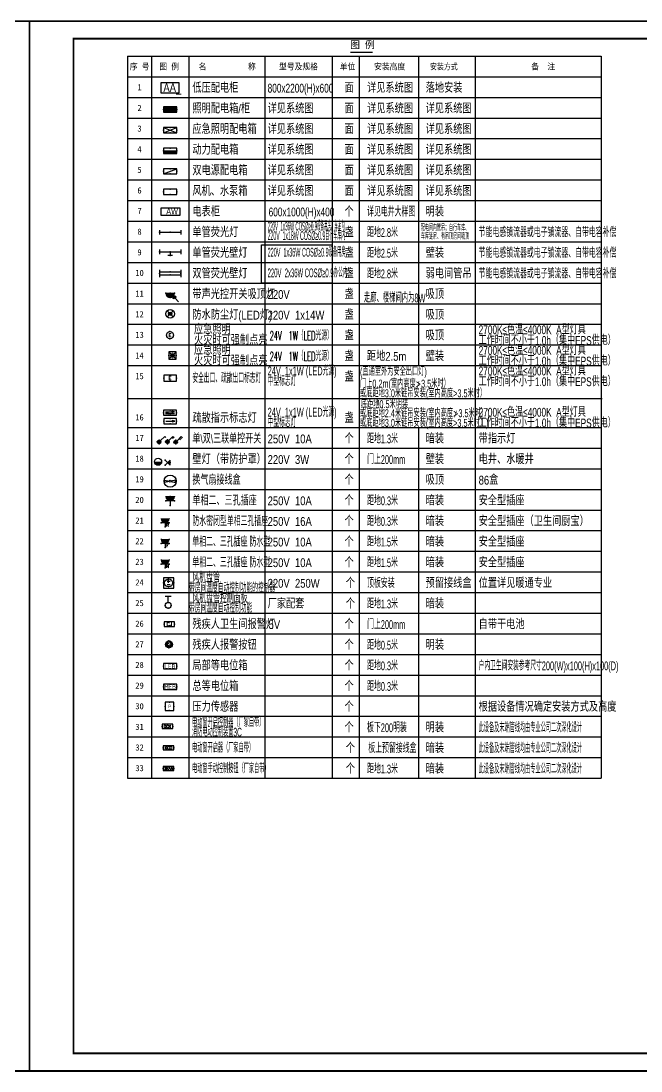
# Model space of a CAD drawing. Extents: x -127004 to 341119, y -13158 to 456864.
# Drawn here: x -43379 to -8279, y 397464 to 456864 of the extents above; entities that cross this region are included whole.
import ezdxf
from ezdxf.enums import TextEntityAlignment as Align

# ---------------------------------------------------------------- set-up
doc = ezdxf.new("R2010")
doc.units = 0
doc.header["$LTSCALE"] = 1000
doc.layers.get('0').update_dxf_attribs({"linetype": 'CONTINUOUS'})
for name, color, linetype in [('BG-TEXT', 7, 'CONTINUOUS'), ('DIM-箱柜', 3, 'CONTINUOUS'), ('DIM_SYMB', 3, 'CONTINUOUS'), ('EQUIP-动力', 3, 'CONTINUOUS'), ('EQUIP-插座', 3, 'CONTINUOUS'), ('EQUIP-消防', 3, 'CONTINUOUS'), ('EQUIP-照明', 3, 'CONTINUOUS'), ('EQUIP-箱柜', 3, 'CONTINUOUS'), ('TEL_TEXT', 3, 'CONTINUOUS'), ('TEL_TITLE', 7, 'CONTINUOUS'), ('WIRE-3', 7, 'CONTINUOUS'), ('内审意见修改', 2, 'CONTINUOUS')]:
    doc.layers.add(name, color=color, linetype=linetype)
doc.layers.add('内审要求修改2.10', color=6, linetype='CONTINUOUS', plot=False)
doc.layers.add('复审意见修改2018.5.25', color=4, linetype='CONTINUOUS', plot=False)
doc.styles.add('_COMPLEX', font='ros.shx', dxfattribs={"width": 0.6, "bigfont": 'jd.shx'})
doc.styles.add('_HZTXT', font='ROMANS2', dxfattribs={"width": 0.8, "bigfont": 'HZDF2'})
doc.styles.add('_HZXY', font='ros.shx', dxfattribs={"width": 0.7, "bigfont": 'jd.shx'})
doc.styles.add('_TCH_LABEL', font='COMPLEX', dxfattribs={"bigfont": 'GBCBIG'})
doc.styles.add('_TEL_DIM', font='ROMANS2', dxfattribs={"width": 0.8, "height": 3.5, "bigfont": 'HZDF2'})
doc.styles.add('COMPLEX', font='COMPLEX')
doc.styles.add('ST', font='', dxfattribs={"width": 0.7})
doc.styles.get("Standard").update_dxf_attribs({"font": 'GBENOR', "bigfont": 'GBCBIG'})
doc.styles.add('华文细黑', font='STXIHEI.TTF')
doc.styles.get('ST').set_extended_font_data('SimSun')

# ---------------------------------------------------------------- blocks, each defined once
blk = doc.blocks.new('SADF AGF AERG AER GER')
at = {"layer": 'DIM-箱柜'}
blk.add_lwpolyline([(-462150, -1228514), (-378050, -1228514), (-378050, -1287914), (-462150, -1287914)], close=True, dxfattribs=at)
blk = doc.blocks.new('A$C6873132B')
at = {"layer": 'DIM-箱柜'}
blk.add_blockref('SADF AGF AERG AER GER', (378050, 1287914), dxfattribs=at)
blk = doc.blocks.new('$equip$00002700')
for p, q in [((-0.75, 0.6), (-0.75, 0)), ((0.75, 0.6), (-0.75, 0.6)), ((-0.75, 0), (0.75, 0)), ((0.75, 0), (0.75, 0.6))]:
    blk.add_line(p, q)
at = {"const_width": 0.04}
blk.add_lwpolyline([(-0.75, 0.6), (-0.75, 0), (0.75, 0), (0.75, 0.6), (-0.75, 0.6), (-0.75, 0)], dxfattribs=at)
for p in [(-0.75, 0.3), (0, 0.6), (0, 0), (0.75, 0.3)]:
    blk.add_point(p)
at = {"color": 7}
blk.add_attdef('$TEXT$', text='', height=0.5, dxfattribs=at).set_placement((0, 0.3), align=Align.MIDDLE_CENTER)
at = {"color": 7, "style": '_TEL_DIM', "flags": 1}
for tag in ['A', 'REMARK']:
    blk.add_attdef(tag, text='', height=0.00002, dxfattribs=at).set_placement((0, 0), align=Align.MIDDLE_CENTER)
blk = doc.blocks.new('$equip$00002755')
for p, q in [((0.5, 0.5), (-0.5, 0.5)), ((-0.5, 0.5), (-0.5, -0.5)), ((0.5, -0.5), (0.5, 0.5)), ((-0.5, -0.5), (0.5, -0.5))]:
    blk.add_line(p, q)
at = {"const_width": 0.04}
blk.add_lwpolyline([(-0.5, 0.5), (0.5, 0.5), (0.5, -0.5), (-0.5, -0.5), (-0.5, 0.5), (0.5, 0.5)], dxfattribs=at)
for p in [(-0.5, 0), (0, 0.5), (0.5, 0), (-0.03, -0.5)]:
    blk.add_point(p)
at = {"color": 7}
blk.add_attdef('$TEXT$', text='', height=0.4, dxfattribs=at).set_placement((0.03, -0.01), align=Align.MIDDLE_CENTER)
at = {"color": 7, "flags": 1}
for tag, height, p in [('A', 0.00002, (0, 0)), ('B', 0.4, (0.75, -0.25))]:
    blk.add_attdef(tag, text='', height=height, dxfattribs=at).set_placement(p, align=Align.MIDDLE_CENTER)
blk = doc.blocks.new('*X6')
at = {"color": 0}
for p, q in [((-250, 33), (-83, 200)), ((-250, 68), (-118, 200)), ((-250, 104), (-154, 200)), ((-250, 139), (-189, 200)), ((-250, 174), (-224, 200)), ((-247, 0), (-47, 200)), ((-212, 0), (-12, 200)), ((-177, 0), (23, 200)), ((-141, 0), (59, 200)), ((-106, 0), (94, 200)), ((-71, 0), (129, 200)), ((-35, 0), (165, 200)), ((0, 0), (200, 200)), ((35, 0), (235, 200)), ((71, 0), (250, 179)), ((106, 0), (250, 144)), ((141, 0), (250, 109)), ((177, 0), (250, 73)), ((212, 0), (250, 38)), ((247, 0), (250, 3))]:
    blk.add_line(p, q, dxfattribs=at)
blk = doc.blocks.new('$equip$00001421')
for p, q in [((0.75, 0.6), (-0.75, 0.6)), ((-0.75, 0.6), (-0.75, 0)), ((-0.75, 0), (0.75, 0)), ((0.75, 0), (0.75, 0.6))]:
    blk.add_line(p, q)
at = {"const_width": 0.6}
blk.add_lwpolyline([(-0.75, 0.3), (0.75, 0.3)], dxfattribs=at)
for p in [(-0.75, 0.3), (0, 0.6), (0, 0), (0.75, 0.3)]:
    blk.add_point(p)
at = {"xscale": 0.00300000000061118, "yscale": 0.00300000000061118, "zscale": 0.00300000000061118}
blk.add_blockref('*X6', (0, 0), dxfattribs=at)
at = {"style": '_TCH_LABEL', "flags": 9}
blk.add_attdef('A', (0, 0), '', height=0.00002, dxfattribs=at)
blk = doc.blocks.new('$equip$00001424')
for p, q in [((-0.75, 0), (0.75, 0.6)), ((-0.75, 0.6), (0.75, 0)), ((0.75, 0.6), (-0.75, 0.6)), ((-0.75, 0.6), (-0.75, 0)), ((-0.75, 0), (0.75, 0)), ((0.75, 0), (0.75, 0.6))]:
    blk.add_line(p, q)
for p in [(-0.75, 0.3), (0, 0.6), (0, 0), (0.75, 0.3)]:
    blk.add_point(p)
at = {"style": '_TCH_LABEL', "flags": 9}
blk.add_attdef('A', (0, 0), '', height=0.00002, dxfattribs=at)
blk = doc.blocks.new('*X4')
at = {"color": 0}
for p, q in [((-250, 33), (-183, 100)), ((-250, 68), (-218, 100)), ((-247, 0), (-147, 100)), ((-212, 0), (-112, 100)), ((-177, 0), (-77, 100)), ((-141, 0), (-41, 100)), ((-106, 0), (-6, 100)), ((-71, 0), (29, 100)), ((-35, 0), (65, 100)), ((0, 0), (100, 100)), ((35, 0), (135, 100)), ((71, 0), (171, 100)), ((106, 0), (206, 100)), ((141, 0), (241, 100)), ((177, 0), (250, 73)), ((212, 0), (250, 38)), ((247, 0), (250, 3))]:
    blk.add_line(p, q, dxfattribs=at)
blk = doc.blocks.new('$equip$00001414')
for p, q in [((0.75, 0.6), (-0.75, 0.6)), ((-0.75, 0.6), (-0.75, 0)), ((-0.75, 0.3), (0.75, 0.3)), ((-0.75, 0), (0.75, 0)), ((0.75, 0), (0.75, 0.6))]:
    blk.add_line(p, q)
at = {"const_width": 0.3}
blk.add_lwpolyline([(-0.75, 0.15), (0.75, 0.15)], dxfattribs=at)
for p in [(-0.75, 0.3), (0, 0.6), (0, 0), (0.75, 0.3)]:
    blk.add_point(p)
at = {"xscale": 0.00300000000061118, "yscale": 0.00300000000061118, "zscale": 0.00300000000061118}
blk.add_blockref('*X4', (0, 0), dxfattribs=at)
at = {"style": '_TCH_LABEL', "flags": 9}
blk.add_attdef('A', (0, 0), '', height=0.00002, dxfattribs=at)
blk = doc.blocks.new('$equip$00001416')
for p, q in [((0.75, 0.6), (-0.75, 0.6)), ((-0.75, 0), (0.75, 0.6)), ((-0.75, 0.6), (-0.75, 0)), ((-0.75, 0), (0.75, 0)), ((0.75, 0), (0.75, 0.6))]:
    blk.add_line(p, q)
for p in [(-0.75, 0.3), (0, 0.6), (0, 0), (0.75, 0.3)]:
    blk.add_point(p)
at = {"style": '_TCH_LABEL', "flags": 9}
blk.add_attdef('A', (0, 0), '', height=0.00002, dxfattribs=at)
blk = doc.blocks.new('$equip$00001413')
for p, q in [((0.75, 0.6), (-0.75, 0.6)), ((-0.75, 0.6), (-0.75, 0)), ((-0.75, 0), (0.75, 0)), ((0.75, 0), (0.75, 0.6))]:
    blk.add_line(p, q)
for p in [(-0.75, 0.3), (0, 0.6), (0, 0), (0.75, 0.3)]:
    blk.add_point(p)
at = {"style": '_TCH_LABEL', "flags": 9}
blk.add_attdef('A', (0, 0), '', height=0.00002, dxfattribs=at)
blk = doc.blocks.new('$equip$00001164')
for p, q in [((-1.2, 0.66), (-1.2, 0.16)), ((-1.2, 0.41), (1.2, 0.41)), ((0, 0.41), (0, 0)), ((0, 0), (0, 0)), ((1.2, 0.66), (1.2, 0.16))]:
    blk.add_line(p, q)
at = {"const_width": 0.14}
for points in [[(-1.2, 0.41), (1.2, 0.41)], [(-0.28, 0), (0.28, 0)]]:
    blk.add_lwpolyline(points, dxfattribs=at)
for p in [(-1.2, 0.41), (0, 0.41), (0, 0), (1.2, 0.41)]:
    blk.add_point(p)
at = {"flags": 9}
blk.add_attdef('A', (0, 0), '', height=0.00002, dxfattribs=at)
blk = doc.blocks.new('$equip$00001149')
for p, q in [((-0.35, 0.35), (0.35, -0.35)), ((0.35, 0.35), (-0.35, -0.35))]:
    blk.add_line(p, q)
for radius in [0.5, 0.2]:
    blk.add_circle((0, 0), radius)
for points in [[(-0.17, 0.1), (0.17, 0.1), (-0.2, 0), (0.2, 0)], [(-0.17, -0.1), (0.17, -0.1), (-0.2, 0), (0.2, 0)], [(-0.1, 0.17), (0.1, 0.17), (-0.17, 0.1), (0.17, 0.1)], [(0, 0.2), (0, 0.2), (-0.1, 0.17), (0.1, 0.17)], [(-0.1, -0.17), (0.1, -0.17), (-0.17, -0.1), (0.17, -0.1)], [(0, -0.2), (0, -0.2), (-0.1, -0.17), (0.1, -0.17)]]:
    blk.add_solid(points)
at = {"flags": 9}
blk.add_attdef('A', (0, 0), '', height=0.00002, dxfattribs=at)
blk = doc.blocks.new('$equip$00002534')
for p, q in [((-0.72, 0.66), (-0.72, 0)), ((0.72, 0.66), (-0.72, 0.66)), ((-0.72, 0), (0.72, 0)), ((0.72, 0), (0.72, 0.66))]:
    blk.add_line(p, q)
at = {"const_width": 0.04}
blk.add_lwpolyline([(-0.72, 0.66), (-0.72, 0), (0.72, 0), (0.72, 0.66), (-0.72, 0.66), (-0.72, 0)], dxfattribs=at)
for p in [(-0.72, 0.33), (0, 0.66), (0, 0), (0.72, 0.33)]:
    blk.add_point(p)
at = {"color": 7, "style": '_TEL_DIM'}
blk.add_attdef('$TEXT$', text='', height=0.4, dxfattribs=at).set_placement((0, 0.33), align=Align.MIDDLE_CENTER)
at = {"color": 7, "style": '_TEL_DIM', "flags": 1}
blk.add_attdef('A', text='', height=0.00002, dxfattribs=at).set_placement((0, 0), align=Align.MIDDLE_CENTER)
blk = doc.blocks.new('$equip$00002540')
blk.add_hatch(color=256).paths.add_polyline_path([(0.24, 0.37), (0.24, 0.23), (0.53, 0.3)])
for p, q in [((-0.72, 0.6), (-0.72, 0)), ((0.72, 0.6), (-0.72, 0.6)), ((-0.72, 0), (0.72, 0)), ((0.24, 0.37), (0.24, 0.23)), ((0.53, 0.3), (0.24, 0.37)), ((0.24, 0.23), (0.53, 0.3)), ((0.72, 0), (0.72, 0.6))]:
    blk.add_line(p, q)
at = {"color": 7}
blk.add_line((-0.48, 0.3), (0.48, 0.3), dxfattribs=at)
at = {"const_width": 0.04}
blk.add_lwpolyline([(-0.72, 0.6), (-0.72, 0), (0.72, 0), (0.72, 0.6), (-0.72, 0.6), (-0.72, 0)], dxfattribs=at)
for p in [(-0.72, 0.3), (0, 0.6), (0, 0), (0.72, 0.3)]:
    blk.add_point(p)
at = {"color": 7, "style": '_TEL_DIM', "flags": 1}
blk.add_attdef('A', text='', height=0.00002, dxfattribs=at).set_placement((0, 0), align=Align.MIDDLE_CENTER)
blk = doc.blocks.new('$equip$00001964')
for p, q in [((0.15, 0.36), (0.62, 0.83)), ((0.4, 0.61), (0.54, 0.47)), ((0.51, 0.72), (0.65, 0.58)), ((0.62, 0.83), (0.77, 0.69))]:
    blk.add_line(p, q)
blk.add_circle((0, 0.21), 0.208)
for p in [(-0.21, 0.21), (0, 0.42), (0, 0), (0.21, 0.21)]:
    blk.add_point(p)
for points in [[(-0.18, 0.31), (0.18, 0.31), (-0.21, 0.21), (0.21, 0.21)], [(-0.18, 0.1), (0.18, 0.1), (-0.21, 0.21), (0.21, 0.21)], [(-0.1, 0.39), (0.1, 0.39), (-0.18, 0.31), (0.18, 0.31)], [(-0.1, 0.03), (0.1, 0.03), (-0.18, 0.1), (0.18, 0.1)], [(0, 0.42), (0, 0.42), (-0.1, 0.39), (0.1, 0.39)], [(0, 0), (0, 0), (-0.1, 0.03), (0.1, 0.03)]]:
    blk.add_solid(points)
at = {"layer": 'TEL_TEXT', "style": '_TEL_DIM', "flags": 1}
blk.add_attdef('A', text='', height=0.00002, dxfattribs=at).set_placement((0, 0), align=Align.MIDDLE_CENTER)
blk = doc.blocks.new('$equip$00001304')
for p, q in [((-0.62, -0.13), (-0.62, 0.13)), ((-0.62, 0.13), (-0.1, 0.02)), ((0.62, 0.13), (0.1, 0.02)), ((0.62, -0.13), (0.62, 0.13)), ((-0.1, -0.02), (-0.62, -0.13)), ((0.1, -0.02), (0.62, -0.13))]:
    blk.add_line(p, q)
for radius in [0.688, 0.104]:
    blk.add_circle((0, 0), radius)
at = {"flags": 9}
blk.add_attdef('A', (0, 0), '', height=0.00002, dxfattribs=at)
blk = doc.blocks.new('_LINKPT1')
blk.add_line((0, 0), (0, 0))
blk = doc.blocks.new('M_Z0')
for p, q in [((0.75, 0.6), (-0.75, 0.6)), ((-0.75, 0.6), (-0.75, 0)), ((-0.75, 0), (0.75, 0)), ((0.75, 0), (0.75, 0.6))]:
    blk.add_line(p, q)
for p in [(-0.75, 0.3), (0, 0.6), (0, 0), (0.75, 0.3)]:
    blk.add_blockref('_LINKPT1', p)
at = {"width": 0.8, "flags": 9}
blk.add_attdef('A', (0, 0), '', height=0.00003, dxfattribs=at)
blk = doc.blocks.new('$equip$00001160')
for p, q in [((-1.2, 0.42), (-1.2, -0.42)), ((-1.2, 0.17), (1.2, 0.17)), ((1.2, 0.42), (1.2, -0.42)), ((-1.2, -0.17), (1.2, -0.17))]:
    blk.add_line(p, q)
at = {"const_width": 0.1}
for points in [[(-1.2, 0.17), (1.2, 0.17)], [(-1.2, -0.17), (1.2, -0.17)]]:
    blk.add_lwpolyline(points, dxfattribs=at)
at = {"layer": 'EQUIP-照明'}
for p in [(-1.2, 0), (0, 0.17), (1.2, 0), (0, -0.17)]:
    blk.add_point(p, dxfattribs=at)
at = {"layer": 'EQUIP-照明', "flags": 9}
blk.add_attdef('A', (0, 0), '', height=0.00002, dxfattribs=at)
blk = doc.blocks.new('$equip$00001147')
blk.add_circle((0, 0), 0.5)
at = {"flags": 9}
blk.add_attdef('A', (0, 0), '', height=0.00002, dxfattribs=at)
blk = doc.blocks.new('$equip_U$00000361(HT0578)')
for p in [(-0.5, 0), (0, 0.5), (0.5, 0), (0, -0.5)]:
    blk.add_point(p)
blk.add_blockref('$equip$00001147', (0, 0))
at = {"color": 7, "style": '_TEL_DIM'}
blk.add_attdef('$TEXT$', text='', height=0.5, dxfattribs=at).set_placement((0, 0), align=Align.MIDDLE_CENTER)
at = {"color": 7, "style": '_TEL_DIM', "flags": 1}
for tag in ['A', 'REMARK']:
    blk.add_attdef(tag, text='', height=0.000025, dxfattribs=at).set_placement((0, 0), align=Align.MIDDLE_CENTER)
blk = doc.blocks.new('$equip_U$00000061(HT0578)')
for p, q in [((-0.5, 0), (0.5, 0)), ((0.57, -0.57), (0.96, -0.96))]:
    blk.add_line(p, q)
blk.add_circle((0.46, -0.46), 0.167)
blk.add_arc((0, 0), 0.5, 180, 0)
for p in [(-0.5, 0), (0, 0), (0.5, 0), (0, -0.5)]:
    blk.add_point(p)
for points in [[(0.43, -0.25), (-0.43, -0.25), (0.5, 0), (-0.5, 0)], [(0.25, -0.43), (-0.25, -0.43), (0.43, -0.25), (-0.43, -0.25)], [(0, -0.5), (0, -0.5), (0.25, -0.43), (-0.25, -0.43)], [(0.29, -0.46), (0.29, -0.46), (0.31, -0.37), (0.31, -0.54)], [(0.31, -0.37), (0.31, -0.54), (0.37, -0.31), (0.37, -0.6)], [(0.37, -0.31), (0.37, -0.6), (0.46, -0.29), (0.46, -0.62)], [(0.54, -0.31), (0.54, -0.6), (0.46, -0.29), (0.46, -0.62)], [(0.6, -0.37), (0.6, -0.54), (0.54, -0.31), (0.54, -0.6)], [(0.62, -0.46), (0.62, -0.46), (0.6, -0.37), (0.6, -0.54)]]:
    blk.add_solid(points)
at = {"style": '_TEL_DIM', "flags": 1}
blk.add_attdef('A', text='', height=0.000025, dxfattribs=at).set_placement((0, 0), align=Align.MIDDLE_CENTER)
blk = doc.blocks.new('$equip$00002542')
h = blk.add_hatch(color=256)
h.paths.add_polyline_path([(-0.21, 0.29), (-0.5, 0.22), (-0.21, 0.22)])
h.paths.add_polyline_path([(-0.21, 0.22), (-0.5, 0.22), (-0.21, 0.15)])
h.paths.add_polyline_path([(0.21, 0.47), (0.21, 0.33), (0.5, 0.4)])
for p, q in [((-0.72, 0.6), (-0.72, 0)), ((0.72, 0.6), (-0.72, 0.6)), ((-0.72, 0), (0.72, 0)), ((-0.21, 0.29), (-0.5, 0.22)), ((-0.5, 0.22), (-0.21, 0.15)), ((-0.21, 0.15), (-0.21, 0.29)), ((0.21, 0.47), (0.21, 0.33)), ((0.5, 0.4), (0.21, 0.47)), ((0.21, 0.33), (0.5, 0.4)), ((0.72, 0), (0.72, 0.6))]:
    blk.add_line(p, q)
at = {"color": 7}
for p, q in [((-0.51, 0.4), (0.45, 0.4)), ((-0.5, 0.22), (0.51, 0.22))]:
    blk.add_line(p, q, dxfattribs=at)
blk.add_lwpolyline([(-0.72, 0.6), (-0.72, 0), (0.72, 0), (0.72, 0.6), (-0.72, 0.6), (-0.72, 0)])
for p in [(-0.72, 0.3), (0, 0.6), (0, 0), (0.72, 0.3)]:
    blk.add_point(p)
at = {"color": 7, "style": '_TEL_DIM', "flags": 1}
blk.add_attdef('A', text='', height=0.00002, dxfattribs=at).set_placement((0, 0), align=Align.MIDDLE_CENTER)
blk = doc.blocks.new('$equip$00002604')
blk.add_hatch(color=256).paths.add_polyline_path([(0.27, 0.5, 1), (-0.27, 0.5, 1)])
for p, q in [((-0.43, 0.93), (-0.19, 0.69)), ((-0.43, 0.07), (-0.19, 0.31)), ((0.19, 0.69), (0.43, 0.93)), ((0.19, 0.31), (0.43, 0.07))]:
    blk.add_line(p, q)
at = {"const_width": 0.04}
blk.add_lwpolyline([(-0.5, 1), (-0.5, 0), (0.5, 0), (0.5, 1), (-0.5, 1), (-0.5, 0)], dxfattribs=at)
blk.add_lwpolyline([(-0.5, 1), (-0.5, 0), (0.5, 0), (0.5, 1)], close=True)
blk.add_circle((0, 0.5), 0.275)
for p in [(-0.5, 0.5), (0, 1), (0, 0), (0.5, 0.5)]:
    blk.add_point(p)
at = {"color": 7, "style": '_TEL_DIM', "flags": 1}
blk.add_attdef('A', text='', height=0.000025, dxfattribs=at).set_placement((0, 0), align=Align.MIDDLE_CENTER)
blk = doc.blocks.new('$equip$00001159')
for p, q in [((-1.2, 0.25), (-1.2, -0.25)), ((-1.2, 0), (1.2, 0)), ((1.2, 0.25), (1.2, -0.25))]:
    blk.add_line(p, q)
at = {"const_width": 0.14}
blk.add_lwpolyline([(-1.2, 0), (1.2, 0)], dxfattribs=at)
at = {"layer": 'EQUIP-照明'}
for p in [(-1.2, 0), (0, 0), (1.2, 0)]:
    blk.add_point(p, dxfattribs=at)
at = {"layer": 'EQUIP-照明', "flags": 9}
blk.add_attdef('A', (0, 0), '', height=0.00002, dxfattribs=at)
blk = doc.blocks.new('$equip$00001962')
for p, q in [((0.15, 0.36), (0.63, 0.83)), ((0.63, 0.83), (0.77, 0.69))]:
    blk.add_line(p, q)
blk.add_circle((0, 0.21), 0.208)
for p in [(-0.21, 0.21), (0, 0.42), (0, 0), (0.21, 0.21)]:
    blk.add_point(p)
for points in [[(-0.18, 0.31), (0.18, 0.31), (-0.21, 0.21), (0.21, 0.21)], [(-0.18, 0.1), (0.18, 0.1), (-0.21, 0.21), (0.21, 0.21)], [(-0.1, 0.39), (0.1, 0.39), (-0.18, 0.31), (0.18, 0.31)], [(-0.1, 0.03), (0.1, 0.03), (-0.18, 0.1), (0.18, 0.1)], [(0, 0.42), (0, 0.42), (-0.1, 0.39), (0.1, 0.39)], [(0, 0), (0, 0), (-0.1, 0.03), (0.1, 0.03)]]:
    blk.add_solid(points)
at = {"layer": 'TEL_TEXT', "style": '_TEL_DIM', "flags": 1}
blk.add_attdef('A', text='', height=0.00002, dxfattribs=at).set_placement((0, 0), align=Align.MIDDLE_CENTER)
blk = doc.blocks.new('$equip$00001963')
for p, q in [((0.15, 0.36), (0.62, 0.83)), ((0.51, 0.72), (0.65, 0.58)), ((0.62, 0.83), (0.77, 0.69))]:
    blk.add_line(p, q)
blk.add_circle((0, 0.21), 0.208)
for p in [(-0.21, 0.21), (0, 0.42), (0, 0), (0.21, 0.21)]:
    blk.add_point(p)
for points in [[(-0.18, 0.31), (0.18, 0.31), (-0.21, 0.21), (0.21, 0.21)], [(-0.18, 0.1), (0.18, 0.1), (-0.21, 0.21), (0.21, 0.21)], [(-0.1, 0.39), (0.1, 0.39), (-0.18, 0.31), (0.18, 0.31)], [(-0.1, 0.03), (0.1, 0.03), (-0.18, 0.1), (0.18, 0.1)], [(0, 0.42), (0, 0.42), (-0.1, 0.39), (0.1, 0.39)], [(0, 0), (0, 0), (-0.1, 0.03), (0.1, 0.03)]]:
    blk.add_solid(points)
at = {"layer": 'TEL_TEXT', "style": '_TEL_DIM', "flags": 1}
blk.add_attdef('A', text='', height=0.00002, dxfattribs=at).set_placement((0, 0), align=Align.MIDDLE_CENTER)
blk = doc.blocks.new('$equip$00001237')
for p, q in [((-0.5, 1.05), (-0.5, 1)), ((-0.5, 1), (0.5, 1)), ((0.5, 0.5), (-0.5, 0.5)), ((0, 0.5), (0, 0)), ((0.5, 1.05), (0.5, 1))]:
    blk.add_line(p, q)
blk.add_arc((0, 1), 0.5, 180, 0)
for p in [(-0.5, 0.5), (0, 1), (0, 0), (0.5, 0.5)]:
    blk.add_point(p)
for points in [[(0.43, 0.75), (-0.43, 0.75), (0.5, 1), (-0.5, 1)], [(0.25, 0.57), (-0.25, 0.57), (0.43, 0.75), (-0.43, 0.75)], [(0, 0.5), (0, 0.5), (0.25, 0.57), (-0.25, 0.57)]]:
    blk.add_solid(points)
at = {"flags": 9}
blk.add_attdef('A', (0, 0), '', height=0.00002, dxfattribs=at)
blk = doc.blocks.new('$equip_U$00000198(HT0578)')
for p, q in [((0.72, 0.66), (-0.72, 0.66)), ((-0.72, 0.66), (-0.72, 0)), ((-0.72, 0), (0.72, 0)), ((0.72, 0), (0.72, 0.66))]:
    blk.add_line(p, q)
for p in [(-0.72, 0.33), (0, 0.66), (0, 0), (0.72, 0.33)]:
    blk.add_point(p)
at = {"style": 'COMPLEX'}
blk.add_text('CJ', height=0.5, dxfattribs=at).set_placement((-0.39, 0.08))
at = {"color": 7, "style": '_TEL_DIM', "flags": 1}
blk.add_attdef('A', text='', height=0.000025, dxfattribs=at).set_placement((0, 0), align=Align.MIDDLE_CENTER)
blk = doc.blocks.new('$equip$00001231')
for radius in [0.5, 0.35]:
    blk.add_circle((0, 0), radius)
at = {"layer": 'EQUIP-照明', "flags": 9}
blk.add_attdef('A', (0, 0), '', height=0.00002, dxfattribs=at)
blk = doc.blocks.new('$equip_U$00000199(HT0578)')
for p in [(-0.5, 0.5), (0, 1), (0, 0), (0.5, 0.5)]:
    blk.add_point(p)
blk.add_blockref('$equip$00001231', (0, 0.5))
at = {"color": 7, "style": '_TEL_DIM'}
blk.add_attdef('$TEXT$', text='', height=0.3, dxfattribs=at).set_placement((0, 0.49), align=Align.MIDDLE_CENTER)
at = {"color": 7, "style": '_TEL_DIM', "flags": 1}
blk.add_attdef('A', text='', height=0.000025, dxfattribs=at).set_placement((0, 0), align=Align.MIDDLE_CENTER)
blk = doc.blocks.new('$equip$00001154')
for p, q in [((-0.28, 0.57), (0.28, 0)), ((-0.28, 0), (0.28, 0.57)), ((-0.28, 0), (0.28, 0))]:
    blk.add_line(p, q)
for p in [(-0.28, 0.57), (0, 0.28), (0, 0), (0.28, 0.57)]:
    blk.add_point(p)
blk.add_solid([(0.28, 0), (0, 0.28), (-0.28, 0)])
at = {"flags": 9}
blk.add_attdef('A', (0, 0), '', height=0.00002, dxfattribs=at)
blk = doc.blocks.new('$equip$00001764')
for p, q in [((-0.5, 1.05), (-0.5, 1)), ((-0.5, 1), (0.5, 1)), ((0.5, 0.5), (-0.5, 0.5)), ((0, 0.5), (0, 0)), ((0.5, 1.05), (0.5, 1))]:
    blk.add_line(p, q)
blk.add_arc((0, 1), 0.5, 180, 0)
for p in [(-0.5, 0.5), (0, 0), (0.5, 0.5)]:
    blk.add_point(p)
for points in [[(0.43, 0.75), (-0.43, 0.75), (0.5, 1), (-0.5, 1)], [(0.25, 0.57), (-0.25, 0.57), (0.43, 0.75), (-0.43, 0.75)], [(0, 0.5), (0, 0.5), (0.25, 0.57), (-0.25, 0.57)]]:
    blk.add_solid(points)
at = {"color": 7, "style": '_TEL_DIM'}
blk.add_attdef('$TEXT$', text='', height=0.4, dxfattribs=at).set_placement((0.3, 0.21), align=Align.MIDDLE_CENTER)
at = {"color": 7, "style": '_TEL_DIM', "flags": 1}
blk.add_attdef('A', text='', height=0.00002, dxfattribs=at).set_placement((0, 0), align=Align.MIDDLE_CENTER)
blk = doc.blocks.new('$equip$00001344')
for p, q in [((0.65, 0.65), (-0.65, 0.65)), ((-0.65, 0.65), (-0.65, -0.65)), ((-0.2, 0.2), (0.2, 0.2)), ((0, 0), (0, 0.4)), ((0.65, -0.65), (0.65, 0.65)), ((-0.65, -0.65), (0.65, -0.65)), ((-0.2, -0.2), (0.2, -0.2))]:
    blk.add_line(p, q)
blk.add_circle((0, 0), 0.5)
for p in [(-0.65, 0), (0, 0.65), (0.65, 0), (0, -0.65)]:
    blk.add_point(p)
at = {"flags": 9}
blk.add_attdef('A', (0, 0), '', height=0.00002, dxfattribs=at)
blk = doc.blocks.new('$equip$00002672')
for p, q in [((0.222, 0.889), (-0.222, 0.889)), ((0, 0.444), (0, 0.889))]:
    blk.add_line(p, q)
blk.add_circle((0, 0.222), 0.222)
for p in [(0, 0.889), (-0.222, 0.222), (0, 0), (0.222, 0.222)]:
    blk.add_point(p)
at = {"color": 7, "style": '_TEL_DIM', "flags": 1}
for tag in ['A', 'REMARK']:
    blk.add_attdef(tag, text='', height=0.00002, dxfattribs=at).set_placement((0, 0), align=Align.MIDDLE_CENTER)
blk = doc.blocks.new('$equip$00001816')
for p, q in [((0.75, 0.6), (-0.75, 0.6)), ((-0.75, 0.6), (-0.75, 0)), ((-0.75, 0), (0.75, 0)), ((0.75, 0), (0.75, 0.6))]:
    blk.add_line(p, q)
for p in [(-0.75, 0.3), (0, 0.6), (0, 0), (0.75, 0.3)]:
    blk.add_point(p)
at = {"color": 7, "style": '_TEL_DIM'}
blk.add_attdef('$TEXT$', text='', height=0.4, dxfattribs=at).set_placement((0, 0.3), align=Align.MIDDLE_CENTER)
at = {"color": 7, "style": '_TEL_DIM', "flags": 1}
blk.add_attdef('A', text='', height=0.00002, dxfattribs=at).set_placement((0, 0), align=Align.MIDDLE_CENTER)
blk = doc.blocks.new('$equip$00001151')
blk.add_circle((0, 0.5), 0.5)
for points in [[(0.43, 0.25), (-0.43, 0.25), (0.5, 0.5), (-0.5, 0.5)], [(0.25, 0.07), (-0.25, 0.07), (0.43, 0.25), (-0.43, 0.25)], [(0, 0), (0, 0), (0.25, 0.07), (-0.25, 0.07)]]:
    blk.add_solid(points)
at = {"flags": 9}
blk.add_attdef('A', (0, 0), '', height=0.00002, dxfattribs=at)

msp = doc.modelspace()

# ---------------------------------------------------------------- linework, layer by layer
at = {"layer": 'DIM_SYMB', "const_width": 70}
msp.add_lwpolyline([(-24742, 455094), (-23469, 455094)], dxfattribs=at)
at = {"layer": 'EQUIP-箱柜'}
msp.add_lwpolyline([(-35435, 452777), (-35435, 453377), (-34435, 453377), (-34435, 452777)], close=True, dxfattribs=at)
at = {"layer": 'TEL_TITLE'}
for points in [[(-127004, 397464), (-42904, 397464), (-42904, 456864), (-127004, 456864)], [(-42904, 397464), (41196, 397464), (41196, 456864), (-42904, 456864)]]:
    msp.add_lwpolyline(points, close=True, dxfattribs=at)
at = {"layer": 'TEL_TITLE', "const_width": 100}
msp.add_lwpolyline([(-40404, 398464), (40196, 398464), (40196, 455864), (-40404, 455864)], close=True, dxfattribs=at)
at = {"layer": 'WIRE-3', "color": 0}
for p, q in [((-37357, 454878), (-10532, 454878)), ((-37357, 454878), (-37357, 414028)), ((-35996, 454878), (-35996, 414028)), ((-33886, 454878), (-33886, 414028)), ((-29570, 454878), (-29570, 414028)), ((-25763, 454878), (-25763, 414028)), ((-24238, 454878), (-24238, 414028)), ((-20882, 454878), (-20882, 437371)), ((-17666, 454878), (-17666, 414028)), ((-10532, 454878), (-10532, 414028)), ((-37357, 453711), (-10532, 453711)), ((-37357, 452544), (-10532, 452544)), ((-37357, 451377), (-10532, 451377)), ((-37357, 450210), (-10532, 450210)), ((-37357, 449042), (-10532, 449042)), ((-37357, 447875), (-10532, 447875)), ((-37357, 446708), (-10532, 446708)), ((-37357, 445541), (-10532, 445541)), ((-37357, 444374), (-10532, 444374)), ((-37357, 443207), (-10532, 443207)), ((-37357, 442040), (-10532, 442040)), ((-37357, 440872), (-10532, 440872)), ((-37357, 439705), (-10532, 439705)), ((-37357, 438538), (-10532, 438538)), ((-37357, 437371), (-10532, 437371)), ((-37308, 435503), (-10483, 435503)), ((-37357, 433870), (-10532, 433870)), ((-20882, 433870), (-20882, 414028)), ((-37357, 432703), (-10532, 432703)), ((-37357, 431535), (-10532, 431535)), ((-37357, 430368), (-10532, 430368)), ((-37357, 429201), (-10532, 429201)), ((-37357, 428034), (-10532, 428034)), ((-37357, 426867), (-10532, 426867)), ((-37357, 425700), (-10532, 425700)), ((-37357, 424533), (-10532, 424533)), ((-37357, 423365), (-10532, 423365)), ((-37357, 422198), (-10532, 422198)), ((-37357, 421031), (-10532, 421031)), ((-37357, 419864), (-10532, 419864)), ((-37357, 418697), (-10532, 418697)), ((-37357, 417530), (-10532, 417530)), ((-37357, 416363), (-10532, 416363)), ((-37357, 415196), (-10532, 415196)), ((-37357, 414028), (-10532, 414028))]:
    msp.add_line(p, q, dxfattribs=at)
at = {"layer": '复审意见修改2018.5.25'}
msp.add_lwpolyline([(-29755, 444200), (-25763, 444200), (-25763, 442040), (-29755, 442040)], close=True, dxfattribs=at)

# ---------------------------------------------------------------- block references
at = {"layer": 'DIM-箱柜'}
for p in [(335145, 1685379), (419245, 1685379)]:
    msp.add_blockref('SADF AGF AERG AER GER', p, dxfattribs=at)
at = {"layer": 'EQUIP-动力'}
for name, p, xscale, yscale, zscale in [('$equip$00001304', (-34935, 430829), 500, 500, 500), ('$equip$00001344', (-35021, 425078), 450, 450, 450)]:
    msp.add_blockref(name, p, dxfattribs=dict(at, xscale=xscale, yscale=yscale, zscale=zscale))
at = {"layer": 'EQUIP-动力', "xscale": 400, "yscale": 400, "zscale": 400}
for p, values in [((-35083, 416837), {'$TEXT$': 'DCK'}), ((-35033, 415626), {'$TEXT$': 'KCQ'}), ((-35033, 414459), {'$TEXT$': 'DKAN'})]:
    msp.add_blockref('$equip$00001816', p, dxfattribs=at).add_auto_attribs(values)
at = {"layer": 'EQUIP-插座', "xscale": 500, "yscale": 500, "zscale": 500}
msp.add_blockref('$equip$00001237', (-34935, 429463), dxfattribs=at)
at = {"layer": 'EQUIP-插座', "xscale": 450, "yscale": 450, "zscale": 450}
for p, values in [((-35219, 428255), {'$TEXT$': 'R'}), ((-35219, 427088), {'$TEXT$': 'F'}), ((-35219, 425920), {'$TEXT$': 'N'})]:
    msp.add_blockref('$equip$00001764', p, dxfattribs=at).add_auto_attribs(values)
at = {"layer": 'EQUIP-消防', "xscale": 480, "yscale": 480, "zscale": 480}
msp.add_blockref('$equip$00002755', (-34973, 418093), dxfattribs=at).add_auto_attribs({'$TEXT$': 'P'})
at = {"layer": 'EQUIP-照明'}
for name, p, xscale, yscale, zscale in [('$equip$00001159', (-34935, 444910), 500, 500, 500), ('$equip$00001164', (-34935, 443602), 500, 500, 500), ('$equip$00001160', (-34935, 442587), 500, 500, 500), ('$equip_U$00000061(HT0578)', (-34935, 441464), 500, 500, 500), ('$equip$00001149', (-34935, 440297), 500, 500, 500), ('$equip$00002604', (-34802, 437743), 400, 400, 400), ('$equip$00002542', (-34943, 434557), 500, 500, 500), ('$equip$00002540', (-34935, 434078), 500, 500, 500), ('$equip$00001962', (-35560, 432951), 500, 500, 500), ('$equip$00001963', (-35087, 432953), 500, 500, 500), ('$equip$00001964', (-34621, 432942), 500, 500, 500), ('$equip$00001151', (-35616, 431729), 400, 400, 400), ('$equip$00002672', (-35045, 423640), 750, 750, 750), ('$equip_U$00000198(HT0578)', (-34982, 422611), 400, 400, 400)]:
    msp.add_blockref(name, p, dxfattribs=dict(at, xscale=xscale, yscale=yscale, zscale=zscale))
for name, p, xscale, yscale, zscale, values in [('$equip_U$00000361(HT0578)', (-34945, 439092), 400, 400, 400, {'$TEXT$': 'E'}), ('$equip$00002534', (-34935, 436498), 500, 500, 500, {'$TEXT$': 'E'}), ('$equip_U$00000199(HT0578)', (-35002, 421398), 400, 400, 400, {'$TEXT$': 'CJ'})]:
    msp.add_blockref(name, p, dxfattribs=dict(at, xscale=xscale, yscale=yscale, zscale=zscale)).add_auto_attribs(values)
at = {"layer": 'EQUIP-照明', "xscale": 500, "yscale": 500, "zscale": 500, "rotation": 90}
msp.add_blockref('$equip$00001154', (-34935, 431879), dxfattribs=at)
at = {"layer": 'EQUIP-箱柜'}
for name, p, xscale, yscale, zscale in [('$equip$00001421', (-34935, 451711), 500, 500, 500), ('$equip$00001424', (-34935, 450544), 500, 500, 500), ('$equip$00001414', (-34935, 449377), 500, 500, 500), ('$equip$00001416', (-34935, 448210), 500, 500, 500), ('$equip$00001413', (-34935, 447043), 500, 500, 500), ('M_Z0', (-34917, 445869), -700, 700, 700)]:
    msp.add_blockref(name, p, dxfattribs=dict(at, xscale=xscale, yscale=yscale, zscale=zscale))
at = {"layer": 'EQUIP-箱柜', "xscale": 500, "yscale": 500, "zscale": 500}
for p, values in [((-34935, 420209), {'$TEXT$': 'LEB'}), ((-34935, 419042), {'$TEXT$': 'MEB'})]:
    msp.add_blockref('$equip$00002700', p, dxfattribs=at).add_auto_attribs(values)
at = {"layer": '内审要求修改2.10'}
for p in [(-42904, 397464), (41196, 397464)]:
    msp.add_blockref('A$C6873132B', p, dxfattribs=at)

# ---------------------------------------------------------------- texts
at = {"layer": 'BG-TEXT', "style": '_HZTXT', "width": 0.5}
for p in [(-29303, 438810), (-29303, 437643)]:
    msp.add_text('24V  1W（LED光源）', height=500, dxfattribs=at).set_placement(p)
at = {"layer": 'DIM_SYMB', "color": 7, "style": '华文细黑'}
msp.add_text('图 例', height=407.8, dxfattribs=at).set_placement((-24742, 455320))
at = {"layer": 'TEL_TEXT', "style": '_HZXY'}
for s, height, width, p in [('AA_', 500, 0.8, (-35318, 452844)), ('低压配电柜', 500, 0.8, (-33676, 452814)), ('800x2200(H)x600', 500, 0.7, (-29416, 452814)), ('面', 500, 0.8, (-25062, 452814)), ('详见系统图', 500, 0.8, (-23787, 452814)), ('落地安装', 500, 0.8, (-20472, 452814)), ('照明配电箱/柜', 500, 0.8, (-33676, 451647)), ('详见系统图', 500, 0.8, (-29416, 451647)), ('面', 500, 0.8, (-25062, 451647)), ('详见系统图', 500, 0.8, (-23787, 451647)), ('详见系统图', 500, 0.8, (-20472, 451647)), ('应急照明配电箱', 500, 0.8, (-33676, 450479)), ('详见系统图', 500, 0.8, (-29416, 450479)), ('面', 500, 0.8, (-25062, 450479)), ('详见系统图', 500, 0.8, (-23787, 450479)), ('详见系统图', 500, 0.8, (-20472, 450479)), ('动力配电箱', 500, 0.8, (-33676, 449312)), ('详见系统图', 500, 0.8, (-29416, 449312)), ('面', 500, 0.8, (-25062, 449312)), ('详见系统图', 500, 0.8, (-23787, 449312)), ('详见系统图', 500, 0.8, (-20472, 449312)), ('双电源配电箱', 500, 0.8, (-33676, 448145)), ('详见系统图', 500, 0.8, (-29416, 448145)), ('面', 500, 0.8, (-25062, 448145)), ('详见系统图', 500, 0.8, (-23787, 448145)), ('详见系统图', 500, 0.8, (-20472, 448145)), ('风机、水泵箱', 500, 0.8, (-33676, 446978)), ('详见系统图', 500, 0.8, (-29416, 446978)), ('面', 500, 0.8, (-25062, 446978)), ('详见系统图', 500, 0.8, (-23787, 446978)), ('详见系统图', 500, 0.8, (-20472, 446978)), ('电表柜', 500, 0.8, (-33676, 445811)), ('600x1000(H)x400', 500, 0.7, (-29360, 445811)), ('个', 500, 0.8, (-25062, 445811)), ('详见电井大样图', 500, 0.6, (-23787, 445811)), ('明装', 500, 0.8, (-20472, 445811)), ('220V  1x36W COS%%C≥0.9设备用房、车库内', 500, 0.3, (-29416, 445008)), ('单管荧光灯', 500, 0.8, (-33676, 444644)), ('220V  1x18W COS%%C≥0.9自行车库内', 500, 0.35, (-29416, 444473)), ('盏', 500, 0.8, (-25062, 444644)), ('距地2.8米', 500, 0.6, (-23787, 444644)), ('配电间内管吊；自行车库、', 350, 0.5, (-20742, 444991)), ('节能电感镇流器或电子镇流器、自带电容补偿', 500, 0.6, (-17471, 444644)), ('车库链吊、有吊顶房间吸顶', 350, 0.5, (-20742, 444510)), ('单管荧光壁灯', 500, 0.8, (-33676, 443477)), ('220V  1x36W COS%%C≥0.9设备用房', 500, 0.37, (-29416, 443533)), ('盏', 500, 0.8, (-25062, 443477)), ('距地2.5米', 500, 0.6, (-23787, 443477)), ('壁装', 500, 0.8, (-20472, 443477)), ('节能电感镇流器或电子镇流器、自带电容补偿', 500, 0.6, (-17471, 443477)), ('双管荧光壁灯', 500, 0.8, (-33676, 442310)), ('220V  2x36W COS%%C≥0.9办公内', 500, 0.4, (-29416, 442366)), ('盏', 500, 0.8, (-25062, 442310)), ('距地2.8米', 500, 0.6, (-23787, 442310)), ('弱电间管吊', 500, 0.8, (-20472, 442310)), ('节能电感镇流器或电子镇流器、自带电容补偿', 500, 0.6, (-17471, 442310)), ('带声光控开关吸顶灯', 500, 0.8, (-33676, 441142)), ('220V ', 500, 0.8, (-29416, 441142)), ('盏', 500, 0.8, (-25062, 441142)), ('走廊、楼梯间内为8W', 500, 0.55, (-23968, 440948)), ('吸顶', 500, 0.8, (-20472, 441142)), ('防水防尘灯(LED灯)', 500, 0.8, (-33676, 439975)), ('220V  1x14W ', 500, 0.8, (-29416, 439975)), ('盏', 500, 0.8, (-25062, 439975)), ('吸顶', 500, 0.8, (-20472, 439975)), ('应急照明', 500, 0.8, (-33585, 439155)), ('2700K≤色温≤4000K  A型灯具', 500, 0.7, (-17471, 439148)), ('盏', 500, 0.8, (-25062, 438808)), ('吸顶', 500, 0.8, (-20472, 438808)), ('工作时间不小于1.0h（集中EPS供电）', 500, 0.7, (-17471, 438542)), ('应急照明', 500, 0.8, (-33585, 437988)), ('2700K≤色温≤4000K  A型灯具', 500, 0.7, (-17471, 437981)), ('盏', 500, 0.8, (-25062, 437641)), (' 距地2.5m', 500, 0.8, (-23941, 437641)), ('壁装', 500, 0.8, (-20472, 437641)), ('工作时间不小于1.0h（集中EPS供电）', 500, 0.7, (-17471, 437375)), ('24V  1x1W (LED光源)', 500, 0.5, (-29416, 436818)), ('(直通室外为安全出口灯)', 450, 0.6, (-24188, 436807)), ('2700K≤色温≤4000K  A型灯具', 500, 0.7, (-17471, 436814)), ('安全出口、疏散出口标志灯', 500, 0.5, (-33676, 436399)), ('中型标志灯', 500, 0.5, (-29416, 436231)), ('盏', 500, 0.8, (-25062, 436474)), ('门上0.2m(室内高度≯3.5米时）', 450, 0.6, (-24188, 436124)), ('工作时间不小于1.0h（集中EPS供电）', 500, 0.7, (-17471, 436208)), ('或底距地3.0米链吊安装(室内高度>3.5米时）', 450, 0.6, (-24188, 435577)), ('底距地0.5米明装', 450, 0.6, (-24141, 434964)), ('24V  1x1W (LED光源)', 500, 0.5, (-29416, 434484)), ('或底距地2.4米链吊安装(室内高度≯3.5米时）)', 450, 0.6, (-24188, 434452)), ('2700K≤色温≤4000K  A型灯具', 500, 0.7, (-17471, 434480)), ('疏散指示标志灯', 500, 0.8, (-33676, 434140)), ('中型标志灯', 500, 0.5, (-29416, 433897)), ('盏', 500, 0.8, (-25062, 434140)), ('或底距地3.0米链吊安装(室内高度>3.5米时）)', 450, 0.6, (-24188, 433904)), ('工作时间不小于1.0h（集中EPS供电）', 500, 0.7, (-17471, 433874)), ('单\\双\\三联单控开关', 500, 0.7, (-33676, 432972)), ('250V  10A', 500, 0.8, (-29416, 432972)), ('个', 500, 0.8, (-25062, 432972)), ('距地1.3米', 500, 0.6, (-23787, 432972)), ('暗装', 500, 0.8, (-20472, 432972)), ('带指示灯', 500, 0.8, (-17471, 432972)), ('壁灯（带防护罩）', 500, 0.8, (-33676, 431805)), ('220V  3W', 500, 0.8, (-29416, 431805)), ('个', 500, 0.8, (-25062, 431805)), ('门上200mm', 500, 0.6, (-23787, 431805)), ('壁装', 500, 0.8, (-20472, 431805)), ('电井、水暖井', 500, 0.8, (-17471, 431805)), ('换气扇接线盒', 500, 0.7, (-33676, 430638)), ('个', 500, 0.8, (-25062, 430638)), ('吸顶', 500, 0.8, (-20472, 430638)), ('86盒', 500, 0.8, (-17471, 430638)), ('单相二、三孔插座', 500, 0.7, (-33676, 429471)), ('250V  10A', 500, 0.8, (-29416, 429471)), ('个', 500, 0.8, (-25062, 429471)), ('距地0.3米', 500, 0.6, (-23787, 429471)), ('暗装', 500, 0.8, (-20472, 429471)), ('安全型插座', 500, 0.8, (-17471, 429471)), ('防水密闭型单相三孔插座', 500, 0.6, (-33676, 428304)), ('250V  16A', 500, 0.8, (-29416, 428304)), ('个', 500, 0.8, (-25062, 428304)), ('距地0.3米', 500, 0.6, (-23787, 428304)), ('暗装', 500, 0.8, (-20472, 428304)), ('安全型插座（卫生间厨宝）', 500, 0.8, (-17471, 428304)), ('个', 500, 0.8, (-25062, 427137)), ('暗装', 500, 0.8, (-20472, 427137)), ('安全型插座', 500, 0.8, (-17471, 427137)), ('250V  10A', 500, 0.8, (-29416, 427137)), ('个', 500, 0.8, (-25062, 425970)), ('暗装', 500, 0.8, (-20472, 425970)), ('安全型插座', 500, 0.8, (-17471, 425970)), ('250V  10A', 500, 0.8, (-29416, 425970)), ('风机盘管', 500, 0.6, (-33676, 425124)), ('220V  250W', 500, 0.8, (-29416, 424803)), ('个', 500, 0.8, (-24994, 424803)), ('顶板安装', 500, 0.6, (-23787, 424803)), ('预留接线盒', 500, 0.8, (-20472, 424803)), ('位置详见暖通专业', 500, 0.8, (-17471, 424803)), ('带房间温度自动控制功能的控制器', 500, 0.5, (-33863, 424534)), ('风机盘管控制面板', 500, 0.6, (-33676, 423950)), ('厂家配套', 500, 0.8, (-29416, 423635)), ('个', 500, 0.8, (-24994, 423635)), ('距地1.3米', 500, 0.6, (-23787, 423635)), ('暗装', 500, 0.8, (-20472, 423635)), ('带房间温度自动控制功能', 500, 0.5, (-33863, 423406)), ('残疾人卫生间报警灯', 500, 0.8, (-33676, 422468)), ('5V', 500, 0.8, (-29360, 422468)), ('个', 500, 0.8, (-25062, 422468)), ('门上200mm', 500, 0.6, (-23787, 422468)), ('自带干电池', 500, 0.8, (-17471, 422468)), ('残疾人报警按钮', 500, 0.8, (-33676, 421301)), ('个', 500, 0.8, (-25062, 421301)), ('距地0.5米', 500, 0.6, (-23787, 421301)), ('明装', 500, 0.8, (-20472, 421301)), ('局部等电位箱', 500, 0.8, (-33676, 420134)), ('个', 500, 0.8, (-25062, 420134)), ('距地0.3米', 500, 0.6, (-23787, 420134)), ('户内卫生间安装参考尺寸200(W)x100(H)x100(D)', 500, 0.5, (-17471, 420134)), ('总等电位箱', 500, 0.8, (-33676, 418967)), ('个', 500, 0.8, (-25062, 418967)), ('距地0.3米', 500, 0.6, (-23787, 418967)), ('压力传感器', 500, 0.8, (-33676, 417800)), ('个', 500, 0.8, (-25062, 417800)), ('根据设备情况确定安装方式及高度', 500, 0.8, (-17471, 417800)), ('电动窗开启控制器（厂家自带）', 500, 0.45, (-33695, 416938)), ('个', 500, 0.8, (-25062, 416633)), ('板下200明装', 500, 0.6, (-23787, 416633)), ('明装', 500, 0.8, (-20472, 416633)), ('此设备及末端管线均由专业公司二次深化设计', 500, 0.45, (-17471, 416633)), ('消防电动控制装置3C', 500, 0.45, (-33695, 416385)), ('电动窗开启器（厂家自带）', 500, 0.45, (-33695, 415487)), ('个', 500, 0.8, (-24994, 415465)), ('板上预留接线盒', 500, 0.6, (-23719, 415465)), ('暗装', 500, 0.8, (-20472, 415465)), ('此设备及末端管线均由专业公司二次深化设计', 500, 0.45, (-17471, 415465)), ('电动窗手动控制按钮（厂家自带）', 500, 0.45, (-33695, 414319)), ('个', 500, 0.8, (-24994, 414298)), ('距地1.3米', 500, 0.6, (-23787, 414298)), ('暗装', 500, 0.8, (-20472, 414298)), ('此设备及末端管线均由专业公司二次深化设计', 500, 0.45, (-17471, 414298))]:
    msp.add_text(s, height=height, dxfattribs=dict(at, width=width)).set_placement(p)
at = {"layer": 'TEL_TEXT', "ltscale": 2, "style": '_COMPLEX', "width": 0.7}
msp.add_text('AW', height=350, dxfattribs=at).set_placement((-35154, 445923))
at = {"layer": 'TEL_TEXT', "color": 2, "style": '_HZXY', "width": 0.6}
for p in [(-23787, 427137), (-23787, 425970)]:
    msp.add_text('距地1.5米', height=500, dxfattribs=at).set_placement(p)
at = {"layer": 'WIRE-3', "color": 0, "style": 'ST'}
for s, width, p in [('序 号', 0.9, (-37221, 454114)), ('图 例', 0.9, (-35547, 454114)), ('名          称', 0.9, (-33324, 454114)), ('型号及规格', 0.9, (-28770, 454114)), ('单位', 0.9, (-25335, 454114)), ('安装高度', 0.9, (-23389, 454114)), ('安装方式', 0.8, (-20224, 454114)), ('备  注', 0.9, (-14492, 454114))]:
    msp.add_text(s, height=350, dxfattribs=dict(at, width=width)).set_placement(p)
msp.add_text('1', height=350, dxfattribs=at).set_placement((-36667, 452837, 0), align=Align.BOTTOM_CENTER)
at = {"layer": 'WIRE-3', "style": 'ST'}
for s, p in [('2', (-36667, 451669)), ('3', (-36667, 450502)), ('4', (-36667, 449335)), ('5', (-36667, 448168)), ('6', (-36667, 447001)), ('7', (-36667, 445834)), ('8', (-36667, 444667)), ('9', (-36667, 443499)), ('10', (-36667, 442332)), ('11', (-36667, 441165)), ('12', (-36667, 439998)), ('13', (-36667, 438831)), ('14', (-36667, 437664)), ('15', (-36667, 436497)), ('16', (-36667, 434162)), ('17', (-36667, 432995)), ('18', (-36667, 431828)), ('19', (-36667, 430661)), ('20', (-36667, 429494)), ('21', (-36667, 428327)), ('22', (-36667, 427160)), ('23', (-36667, 425992)), ('24', (-36667, 424825)), ('25', (-36667, 423658)), ('26', (-36667, 422491)), ('27', (-36667, 421324)), ('28', (-36667, 420157)), ('29', (-36667, 418990)), ('30', (-36667, 417823)), ('31', (-36667, 416655)), ('32', (-36667, 415488)), ('33', (-36667, 414321))]:
    msp.add_text(s, height=350, dxfattribs=at).set_placement(p, align=Align.BOTTOM_CENTER)
at = {"layer": '内审意见修改', "style": '_HZXY'}
for s, width, p in [('火灾时可强制点亮', 0.8, (-33585, 438554)), ('火灾时可强制点亮', 0.8, (-33585, 437386)), ('单相二、三孔插座 防水型', 0.6, (-33676, 427137)), ('单相二、三孔插座 防水型', 0.6, (-33676, 425970))]:
    msp.add_text(s, height=500, dxfattribs=dict(at, width=width)).set_placement(p)

doc.saveas('drawing.dxf')
